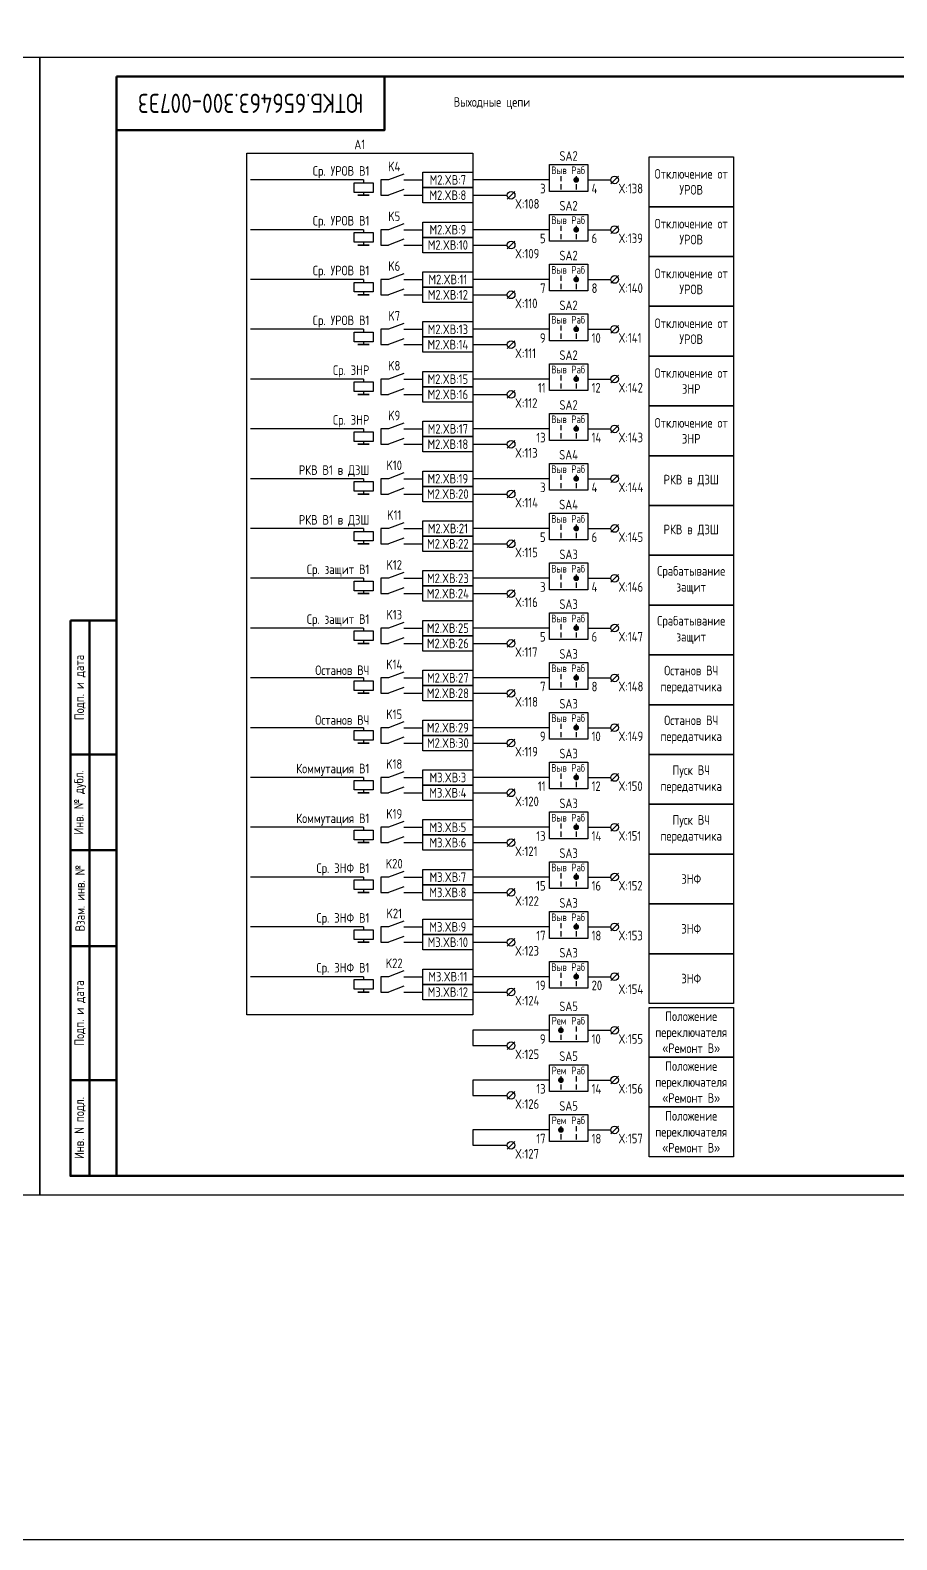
# Model space of a CAD drawing. Header units: millimetres. Extents: x -936 to 3453, y -90 to 618.
# Drawn here: x 1257.5 to 1483.7, y -90 to 304.1 of the extents above; entities that cross this region are included whole.
import ezdxf

# ---------------------------------------------------------------- set-up
doc = ezdxf.new("R2010")
doc.units = ezdxf.units.MM
doc.styles.add('Gost_type_A', font='GOST_0.TTF')

# ---------------------------------------------------------------- blocks, each defined once
blk = doc.blocks.new('Формат_А3')
blk.add_lwpolyline([(-420, 297), (0, 297), (0, 0), (-420, 0)], close=True)
at = {"lineweight": 50}
blk.add_lwpolyline([(-400, 292), (-5, 292), (-5, 5), (-400, 5)], close=True, dxfattribs=at)
blk = doc.blocks.new('Штамп угловой верхний')
at = {"lineweight": 50}
blk.add_lwpolyline([(0, 0), (70, 0), (70, -14), (0, -14)], close=True, dxfattribs=at)
blk = doc.blocks.new('Штамп левый нижний')
at = {"lineweight": 50}
for points in [[(-12, 145), (-7, 145), (-7, 110), (-12, 110)], [(-7, 145), (0, 145), (0, 110), (-7, 110)], [(-12, 110), (-7, 110), (-7, 85), (-12, 85)], [(-7, 110), (0, 110), (0, 85), (-7, 85)], [(-12, 85), (-7, 85), (-7, 60), (-12, 60)], [(-7, 85), (0, 85), (0, 60), (-7, 60)], [(-12, 60), (-7, 60), (-7, 25), (-12, 25)], [(-7, 60), (0, 60), (0, 25), (-7, 25)], [(-12, 25), (-7, 25), (-7, 0), (-12, 0)], [(-7, 25), (0, 25), (0, 0), (-7, 0)]]:
    blk.add_lwpolyline(points, close=True, dxfattribs=at)
at = {"char_height": 2.5, "attachment_point": 5, "rotation": 90, "style": 'Gost_type_A'}
for s, insert, width in [('Подп. и дата', (-9.5, 127.5), 35), ('Инв. № дубл.', (-9.5, 97.5), 25), ('Взам. инв. №', (-9.5, 72.5), 25), ('Подп. и дата', (-9.5, 42.5), 35), ('Инв. N подл.', (-9.5, 12.5), 25)]:
    blk.add_mtext(s, dxfattribs=dict(at, insert=insert, width=width))
blk = doc.blocks.new('POINT')
at = {"const_width": 0.75}
blk.add_lwpolyline([(-0.375, 0, 1), (0.375, 0, 1)], format="xyb", close=True, dxfattribs=at)
blk = doc.blocks.new('Переключатель_положение')
for p, q in [((2, 1), (2, -0.34)), ((2, -1.14), (2, -2.49))]:
    blk.add_line(p, q)

msp = doc.modelspace()

# ---------------------------------------------------------------- linework, layer by layer
for p, q in [((1344.5, 265), (1315, 265)), ((1344.5, 265), (1344.5, 264.25)), ((1393, 265), (1373, 265)), ((1411.01, 266), (1409.01, 264)), ((1344.5, 261.75), (1344.5, 261)), ((1373, 261), (1382, 261)), ((1384.01, 262), (1382.01, 260)), ((1411.01, 253), (1409.01, 251)), ((1344.5, 252), (1315, 252)), ((1344.5, 252), (1344.5, 251.25)), ((1344.5, 248.75), (1344.5, 248)), ((1393, 252), (1373, 252)), ((1384.01, 249), (1382.01, 247)), ((1373, 248), (1382, 248)), ((1344.5, 239), (1315, 239)), ((1344.5, 239), (1344.5, 238.25)), ((1393, 239), (1373, 239)), ((1411.01, 240), (1409.01, 238)), ((1344.5, 235.75), (1344.5, 235)), ((1373, 235), (1382, 235)), ((1384.01, 236), (1382.01, 234)), ((1344.5, 226), (1315, 226)), ((1344.5, 226), (1344.5, 225.25)), ((1393, 226), (1373, 226)), ((1411.01, 227), (1409.01, 225)), ((1344.5, 222.75), (1344.5, 222)), ((1373, 222), (1382, 222)), ((1384.01, 223), (1382.01, 221)), ((1344.5, 213), (1315, 213)), ((1344.5, 213), (1344.5, 212.25)), ((1393, 213), (1373, 213)), ((1411.01, 214), (1409.01, 212)), ((1344.5, 209.75), (1344.5, 209)), ((1373, 209), (1382, 209)), ((1384.01, 210), (1382.01, 208)), ((1411.01, 201), (1409.01, 199)), ((1344.5, 200), (1315, 200)), ((1344.5, 200), (1344.5, 199.25)), ((1393, 200), (1373, 200)), ((1344.5, 196.75), (1344.5, 196)), ((1373, 196), (1382, 196)), ((1384.01, 197), (1382.01, 195)), ((1344.5, 187), (1315, 187)), ((1344.5, 187), (1344.5, 186.25)), ((1393, 187), (1373, 187)), ((1411.01, 188), (1409.01, 186)), ((1344.5, 183.75), (1344.5, 183)), ((1373, 183), (1382, 183)), ((1384.01, 184), (1382.01, 182)), ((1344.5, 174), (1315, 174)), ((1344.5, 174), (1344.5, 173.25)), ((1393, 174), (1373, 174)), ((1411.01, 175), (1409.01, 173)), ((1344.5, 170.75), (1344.5, 170)), ((1373, 170), (1382, 170)), ((1384.01, 171), (1382.01, 169)), ((1411, 162), (1409, 160)), ((1344.5, 161), (1315, 161)), ((1344.5, 161), (1344.5, 160.25)), ((1344.5, 157.75), (1344.5, 157)), ((1393, 161), (1373, 161)), ((1384, 158), (1382, 156)), ((1373, 157), (1382, 157)), ((1344.5, 148), (1315, 148)), ((1344.5, 148), (1344.5, 147.25)), ((1393, 148), (1373, 148)), ((1411, 149), (1409, 147)), ((1344.5, 144.75), (1344.5, 144)), ((1373, 144), (1382, 144)), ((1384, 145), (1382, 143)), ((1344.5, 135), (1315, 135)), ((1344.5, 135), (1344.5, 134.25)), ((1393, 135), (1373, 135)), ((1411, 136), (1409, 134)), ((1344.5, 131.75), (1344.5, 131)), ((1373, 131), (1382, 131)), ((1384, 132), (1382, 130)), ((1411, 123), (1409, 121)), ((1344.5, 122), (1315, 122)), ((1344.5, 122), (1344.5, 121.25)), ((1344.5, 118.75), (1344.5, 118)), ((1393, 122), (1373, 122)), ((1384, 119), (1382, 117)), ((1373, 118), (1382, 118)), ((1344.5, 109), (1315, 109)), ((1344.5, 109), (1344.5, 108.25)), ((1393, 109), (1373, 109)), ((1411, 110), (1409, 108)), ((1344.5, 105.75), (1344.5, 105)), ((1373, 105), (1382, 105)), ((1384, 106), (1382, 104)), ((1344.5, 96), (1315, 96)), ((1344.5, 96), (1344.5, 95.25)), ((1393, 96), (1373, 96)), ((1411, 97), (1409, 95)), ((1344.5, 92.75), (1344.5, 92)), ((1373, 92), (1382, 92)), ((1384, 93), (1382, 91)), ((1344.5, 83), (1315, 83)), ((1344.5, 83), (1344.5, 82.25)), ((1393, 83), (1373, 83)), ((1411, 84), (1409, 82)), ((1344.5, 79.75), (1344.5, 79)), ((1373, 79), (1382, 79)), ((1384, 80), (1382, 78)), ((1411, 71), (1409, 69)), ((1344.5, 70), (1315, 70)), ((1344.5, 70), (1344.5, 69.25)), ((1393, 70), (1373, 70)), ((1384, 67), (1382, 65)), ((1344.5, 66.75), (1344.5, 66)), ((1373, 66), (1382, 66)), ((1344.5, 57), (1315, 57)), ((1344.5, 57), (1344.5, 56.25)), ((1393, 57), (1373, 57)), ((1411, 58), (1409, 56)), ((1344.5, 53.75), (1344.5, 53)), ((1373, 53), (1382, 53)), ((1384, 54), (1382, 52)), ((1411, 44), (1409, 42)), ((1393, 43), (1373, 43)), ((1373, 43), (1373, 39)), ((1384, 40), (1382, 38)), ((1373, 39), (1382, 39)), ((1393, 30), (1373, 30)), ((1373, 30), (1373, 26)), ((1411, 31), (1409, 29)), ((1373, 26), (1382, 26)), ((1384, 27), (1382, 25)), ((1393, 17), (1373, 17)), ((1373, 17), (1373, 13)), ((1411, 18), (1409, 16)), ((1373, 13), (1382, 13)), ((1384, 14), (1382, 12))]:
    msp.add_line(p, q)
at = {"ltscale": 1.08}
for p, q in [((1351, 265), (1349, 265)), ((1349, 265), (1349, 261)), ((1355, 265), (1360, 265)), ((1349, 261), (1351, 261)), ((1355, 261), (1360, 261)), ((1351, 252), (1349, 252)), ((1349, 252), (1349, 248)), ((1355, 252), (1360, 252)), ((1349, 248), (1351, 248)), ((1355, 248), (1360, 248)), ((1351, 239), (1349, 239)), ((1349, 239), (1349, 235)), ((1355, 239), (1360, 239)), ((1349, 235), (1351, 235)), ((1355, 235), (1360, 235)), ((1351, 226), (1349, 226)), ((1349, 226), (1349, 222)), ((1355, 226), (1360, 226)), ((1349, 222), (1351, 222)), ((1355, 222), (1360, 222)), ((1351, 213), (1349, 213)), ((1349, 213), (1349, 209)), ((1355, 213), (1360, 213)), ((1349, 209), (1351, 209)), ((1355, 209), (1360, 209)), ((1351, 200), (1349, 200)), ((1349, 200), (1349, 196)), ((1355, 200), (1360, 200)), ((1349, 196), (1351, 196)), ((1355, 196), (1360, 196)), ((1351, 187), (1349, 187)), ((1349, 187), (1349, 183)), ((1355, 187), (1360, 187)), ((1349, 183), (1351, 183)), ((1355, 183), (1360, 183)), ((1351, 174), (1349, 174)), ((1349, 174), (1349, 170)), ((1355, 174), (1360, 174)), ((1349, 170), (1351, 170)), ((1355, 170), (1360, 170)), ((1351, 161), (1349, 161)), ((1349, 161), (1349, 157)), ((1355, 161), (1360, 161)), ((1349, 157), (1351, 157)), ((1355, 157), (1360, 157)), ((1351, 148), (1349, 148)), ((1349, 148), (1349, 144)), ((1355, 148), (1360, 148)), ((1349, 144), (1351, 144)), ((1355, 144), (1360, 144)), ((1351, 135), (1349, 135)), ((1349, 135), (1349, 131)), ((1355, 135), (1360, 135)), ((1349, 131), (1351, 131)), ((1355, 131), (1360, 131)), ((1351, 122), (1349, 122)), ((1349, 122), (1349, 118)), ((1355, 122), (1360, 122)), ((1349, 118), (1351, 118)), ((1355, 118), (1360, 118)), ((1351, 109), (1349, 109)), ((1349, 109), (1349, 105)), ((1355, 109), (1360, 109)), ((1349, 105), (1351, 105)), ((1355, 105), (1360, 105)), ((1351, 96), (1349, 96)), ((1349, 96), (1349, 92)), ((1355, 96), (1360, 96)), ((1349, 92), (1351, 92)), ((1355, 92), (1360, 92)), ((1351, 83), (1349, 83)), ((1349, 83), (1349, 79)), ((1355, 83), (1360, 83)), ((1349, 79), (1351, 79)), ((1355, 79), (1360, 79)), ((1351, 70), (1349, 70)), ((1349, 70), (1349, 66)), ((1355, 70), (1360, 70)), ((1349, 66), (1351, 66)), ((1355, 66), (1360, 66)), ((1351, 57), (1349, 57)), ((1349, 57), (1349, 53)), ((1355, 57), (1360, 57)), ((1349, 53), (1351, 53)), ((1355, 53), (1360, 53))]:
    msp.add_line(p, q, dxfattribs=at)
at = {"ltscale": 4.32}
for p, q in [((1355, 266.5), (1351, 265)), ((1355, 262.5), (1351, 261)), ((1355, 253.5), (1351, 252)), ((1355, 249.5), (1351, 248)), ((1355, 240.5), (1351, 239)), ((1355, 236.5), (1351, 235)), ((1355, 227.5), (1351, 226)), ((1355, 223.5), (1351, 222)), ((1355, 214.5), (1351, 213)), ((1355, 210.5), (1351, 209)), ((1355, 201.5), (1351, 200)), ((1355, 197.5), (1351, 196)), ((1355, 188.5), (1351, 187)), ((1355, 184.5), (1351, 183)), ((1355, 175.5), (1351, 174)), ((1355, 171.5), (1351, 170)), ((1355, 162.5), (1351, 161)), ((1355, 158.5), (1351, 157)), ((1355, 149.5), (1351, 148)), ((1355, 145.5), (1351, 144)), ((1355, 136.5), (1351, 135)), ((1355, 132.5), (1351, 131)), ((1355, 123.5), (1351, 122)), ((1355, 119.5), (1351, 118)), ((1355, 110.5), (1351, 109)), ((1355, 106.5), (1351, 105)), ((1355, 97.5), (1351, 96)), ((1355, 93.5), (1351, 92)), ((1355, 84.5), (1351, 83)), ((1355, 80.5), (1351, 79)), ((1355, 71.5), (1351, 70)), ((1355, 67.5), (1351, 66)), ((1355, 58.5), (1351, 57)), ((1355, 54.5), (1351, 53))]:
    msp.add_line(p, q, dxfattribs=at)
at = {"ltscale": 4}
for p, q in [((1403, 265), (1409.01, 265)), ((1403, 252), (1409.01, 252)), ((1403, 239), (1409.01, 239)), ((1403, 226), (1409.01, 226)), ((1403, 213), (1409.01, 213)), ((1403, 200), (1409.01, 200)), ((1403, 187), (1409.01, 187)), ((1403, 174), (1409.01, 174)), ((1403, 161), (1409, 161)), ((1403, 148), (1409, 148)), ((1403, 135), (1409, 135)), ((1403, 122), (1409, 122)), ((1403, 109), (1409, 109)), ((1403, 96), (1409, 96)), ((1403, 83), (1409, 83)), ((1403, 70), (1409, 70)), ((1403, 57), (1409, 57)), ((1403, 43), (1409, 43)), ((1403, 30), (1409, 30)), ((1403, 17), (1409, 17))]:
    msp.add_line(p, q, dxfattribs=at)
for points in [[(-936, 618), (3453, 618), (3453, -90), (-936, -90)], [(1314, 272), (1373, 272), (1373, 47), (1314, 47)], [(1393, 269), (1403, 269), (1403, 262), (1393, 262)], [(1419, 271), (1441, 271), (1441, 258), (1419, 258)], [(1347, 264.25), (1347, 261.75), (1342, 261.75), (1342, 264.25)], [(1360, 267), (1373, 267), (1373, 263), (1360, 263)], [(1346, 261), (1343, 261)], [(1360, 263), (1373, 263), (1373, 259), (1360, 259)], [(1419, 258), (1441, 258), (1441, 245), (1419, 245)], [(1360, 254), (1373, 254), (1373, 250), (1360, 250)], [(1393, 256), (1403, 256), (1403, 249), (1393, 249)], [(1347, 251.25), (1347, 248.75), (1342, 248.75), (1342, 251.25)], [(1360, 250), (1373, 250), (1373, 246), (1360, 246)], [(1346, 248), (1343, 248)], [(1419, 245), (1441, 245), (1441, 232), (1419, 232)], [(1360, 241), (1373, 241), (1373, 237), (1360, 237)], [(1393, 243), (1403, 243), (1403, 236), (1393, 236)], [(1347, 238.25), (1347, 235.75), (1342, 235.75), (1342, 238.25)], [(1360, 237), (1373, 237), (1373, 233), (1360, 233)], [(1346, 235), (1343, 235)], [(1393, 230), (1403, 230), (1403, 223), (1393, 223)], [(1419, 232), (1441, 232), (1441, 219), (1419, 219)], [(1347, 225.25), (1347, 222.75), (1342, 222.75), (1342, 225.25)], [(1360, 228), (1373, 228), (1373, 224), (1360, 224)], [(1346, 222), (1343, 222)], [(1360, 224), (1373, 224), (1373, 220), (1360, 220)], [(1393, 217), (1403, 217), (1403, 210), (1393, 210)], [(1419, 219), (1441, 219), (1441, 206), (1419, 206)], [(1360, 215), (1373, 215), (1373, 211), (1360, 211)], [(1347, 212.25), (1347, 209.75), (1342, 209.75), (1342, 212.25)], [(1346, 209), (1343, 209)], [(1360, 211), (1373, 211), (1373, 207), (1360, 207)], [(1419, 206), (1441, 206), (1441, 193), (1419, 193)], [(1360, 202), (1373, 202), (1373, 198), (1360, 198)], [(1393, 204), (1403, 204), (1403, 197), (1393, 197)], [(1347, 199.25), (1347, 196.75), (1342, 196.75), (1342, 199.25)], [(1360, 198), (1373, 198), (1373, 194), (1360, 194)], [(1346, 196), (1343, 196)], [(1393, 191), (1403, 191), (1403, 184), (1393, 184)], [(1419, 193), (1441, 193), (1441, 180), (1419, 180)], [(1347, 186.25), (1347, 183.75), (1342, 183.75), (1342, 186.25)], [(1360, 189), (1373, 189), (1373, 185), (1360, 185)], [(1346, 183), (1343, 183)], [(1360, 185), (1373, 185), (1373, 181), (1360, 181)], [(1393, 178), (1403, 178), (1403, 171), (1393, 171)], [(1419, 180), (1441, 180), (1441, 167), (1419, 167)], [(1360, 176), (1373, 176), (1373, 172), (1360, 172)], [(1347, 173.25), (1347, 170.75), (1342, 170.75), (1342, 173.25)], [(1346, 170), (1343, 170)], [(1360, 172), (1373, 172), (1373, 168), (1360, 168)], [(1419, 167), (1441, 167), (1441, 154), (1419, 154)], [(1360, 163), (1373, 163), (1373, 159), (1360, 159)], [(1393, 165), (1403, 165), (1403, 158), (1393, 158)], [(1347, 160.25), (1347, 157.75), (1342, 157.75), (1342, 160.25)], [(1360, 159), (1373, 159), (1373, 155), (1360, 155)], [(1346, 157), (1343, 157)], [(1419, 154), (1441, 154), (1441, 141), (1419, 141)], [(1360, 150), (1373, 150), (1373, 146), (1360, 146)], [(1393, 152), (1403, 152), (1403, 145), (1393, 145)], [(1347, 147.25), (1347, 144.75), (1342, 144.75), (1342, 147.25)], [(1360, 146), (1373, 146), (1373, 142), (1360, 142)], [(1346, 144), (1343, 144)], [(1393, 139), (1403, 139), (1403, 132), (1393, 132)], [(1419, 141), (1441, 141), (1441, 128), (1419, 128)], [(1347, 134.25), (1347, 131.75), (1342, 131.75), (1342, 134.25)], [(1360, 137), (1373, 137), (1373, 133), (1360, 133)], [(1346, 131), (1343, 131)], [(1360, 133), (1373, 133), (1373, 129), (1360, 129)], [(1419, 128), (1441, 128), (1441, 115), (1419, 115)], [(1360, 124), (1373, 124), (1373, 120), (1360, 120)], [(1393, 126), (1403, 126), (1403, 119), (1393, 119)], [(1347, 121.25), (1347, 118.75), (1342, 118.75), (1342, 121.25)], [(1360, 120), (1373, 120), (1373, 116), (1360, 116)], [(1346, 118), (1343, 118)], [(1419, 115), (1441, 115), (1441, 102), (1419, 102)], [(1360, 111), (1373, 111), (1373, 107), (1360, 107)], [(1393, 113), (1403, 113), (1403, 106), (1393, 106)], [(1347, 108.25), (1347, 105.75), (1342, 105.75), (1342, 108.25)], [(1360, 107), (1373, 107), (1373, 103), (1360, 103)], [(1346, 105), (1343, 105)], [(1393, 100), (1403, 100), (1403, 93), (1393, 93)], [(1419, 102), (1441, 102), (1441, 89), (1419, 89)], [(1347, 95.25), (1347, 92.75), (1342, 92.75), (1342, 95.25)], [(1360, 98), (1373, 98), (1373, 94), (1360, 94)], [(1346, 92), (1343, 92)], [(1360, 94), (1373, 94), (1373, 90), (1360, 90)], [(1393, 87), (1403, 87), (1403, 80), (1393, 80)], [(1419, 89), (1441, 89), (1441, 76), (1419, 76)], [(1360, 85), (1373, 85), (1373, 81), (1360, 81)], [(1347, 82.25), (1347, 79.75), (1342, 79.75), (1342, 82.25)], [(1346, 79), (1343, 79)], [(1360, 81), (1373, 81), (1373, 77), (1360, 77)], [(1419, 76), (1441, 76), (1441, 63), (1419, 63)], [(1360, 72), (1373, 72), (1373, 68), (1360, 68)], [(1393, 74), (1403, 74), (1403, 67), (1393, 67)], [(1347, 69.25), (1347, 66.75), (1342, 66.75), (1342, 69.25)], [(1360, 68), (1373, 68), (1373, 64), (1360, 64)], [(1346, 66), (1343, 66)], [(1393, 61), (1403, 61), (1403, 54), (1393, 54)], [(1419, 63), (1441, 63), (1441, 50), (1419, 50)], [(1347, 56.25), (1347, 53.75), (1342, 53.75), (1342, 56.25)], [(1360, 59), (1373, 59), (1373, 55), (1360, 55)], [(1346, 53), (1343, 53)], [(1360, 55), (1373, 55), (1373, 51), (1360, 51)], [(1419, 49), (1441, 49), (1441, 36), (1419, 36)], [(1393, 47), (1403, 47), (1403, 40), (1393, 40)], [(1419, 36), (1441, 36), (1441, 23), (1419, 23)], [(1393, 34), (1403, 34), (1403, 27), (1393, 27)], [(1393, 21), (1403, 21), (1403, 14), (1393, 14)], [(1419, 23), (1441, 23), (1441, 10), (1419, 10)]]:
    msp.add_lwpolyline(points, close=True)
for centre in [(1410.01, 265), (1383.01, 261), (1410.01, 252), (1383.01, 248), (1410.01, 239), (1383.01, 235), (1410.01, 226), (1383.01, 222), (1410.01, 213), (1383.01, 209), (1410.01, 200), (1383.01, 196), (1410.01, 187), (1383.01, 183), (1410.01, 174), (1383.01, 170), (1410, 161), (1383, 157), (1410, 148), (1383, 144), (1410, 135), (1383, 131), (1410, 122), (1383, 118), (1410, 109), (1383, 105), (1410, 96), (1383, 92), (1410, 83), (1383, 79), (1410, 70), (1383, 66), (1410, 57), (1383, 53), (1410, 43), (1383, 39), (1410, 30), (1383, 26), (1410, 17), (1383, 13)]:
    msp.add_circle(centre, 1)

# ---------------------------------------------------------------- block references
for name, p in [('Формат_А3', (1260, 0)), ('Формат_А3', (1680, 0)), ('Штамп угловой верхний', (1280, 292)), ('Переключатель_положение', (1394, 265)), ('POINT', (1400, 265)), ('Переключатель_положение', (1398, 265)), ('Переключатель_положение', (1394, 252)), ('POINT', (1400, 252)), ('Переключатель_положение', (1398, 252)), ('Переключатель_положение', (1394, 239)), ('POINT', (1400, 239)), ('Переключатель_положение', (1398, 239)), ('Переключатель_положение', (1394, 226)), ('POINT', (1400, 226)), ('Переключатель_положение', (1398, 226)), ('Переключатель_положение', (1394, 213)), ('POINT', (1400, 213)), ('Переключатель_положение', (1398, 213)), ('Переключатель_положение', (1394, 200)), ('Переключатель_положение', (1398, 200)), ('POINT', (1400, 200)), ('Переключатель_положение', (1394, 187)), ('POINT', (1400, 187)), ('Переключатель_положение', (1398, 187)), ('Переключатель_положение', (1394, 174)), ('POINT', (1400, 174)), ('Переключатель_положение', (1398, 174)), ('Переключатель_положение', (1394, 161)), ('POINT', (1400, 161)), ('Переключатель_положение', (1398, 161)), ('Штамп левый нижний', (1280, 5)), ('Переключатель_положение', (1394, 148)), ('POINT', (1400, 148)), ('Переключатель_положение', (1398, 148)), ('Переключатель_положение', (1394, 135)), ('POINT', (1400, 135)), ('Переключатель_положение', (1398, 135)), ('Переключатель_положение', (1394, 122)), ('POINT', (1400, 122)), ('Переключатель_положение', (1398, 122)), ('Переключатель_положение', (1394, 109)), ('POINT', (1400, 109)), ('Переключатель_положение', (1398, 109)), ('Переключатель_положение', (1394, 96)), ('POINT', (1400, 96)), ('Переключатель_положение', (1398, 96)), ('Переключатель_положение', (1394, 83)), ('POINT', (1400, 83)), ('Переключатель_положение', (1398, 83)), ('Переключатель_положение', (1394, 70)), ('Переключатель_положение', (1398, 70)), ('POINT', (1400, 70)), ('Переключатель_положение', (1394, 57)), ('POINT', (1400, 57)), ('Переключатель_положение', (1398, 57)), ('POINT', (1396, 43)), ('Переключатель_положение', (1394, 43)), ('Переключатель_положение', (1398, 43)), ('POINT', (1396, 30)), ('Переключатель_положение', (1394, 30)), ('Переключатель_положение', (1398, 30)), ('POINT', (1396, 17)), ('Переключатель_положение', (1394, 17)), ('Переключатель_положение', (1398, 17))]:
    msp.add_blockref(name, p)

# ---------------------------------------------------------------- texts
at = {"insert": (1315, 285), "char_height": 5, "width": 70, "attachment_point": 5, "rotation": 180, "style": 'Gost_type_A'}
msp.add_mtext('ЮТКБ.656463.300-007Э3', dxfattribs=at)
at = {"char_height": 2.5, "line_spacing_factor": 0.9, "style": 'Gost_type_A'}
for s, insert, width, attachment_point in [('Выходные цепи', (1378, 285), 196, 5), ('A1', (1343.5, 273), 59, 8), ('X:138', (1411.01, 264), 8, 1), ('X:108', (1384.01, 260), 8, 1), ('X:139', (1411.01, 251), 8, 1), ('X:109', (1384.01, 247), 8, 1), ('X:140', (1411.01, 238), 8, 1), ('X:110', (1384.01, 234), 8, 1), ('X:141', (1411.01, 225), 8, 1), ('X:111', (1384.01, 221), 8, 1), ('X:142', (1411.01, 212), 8, 1), ('X:112', (1384.01, 208), 8, 1), ('X:143', (1411.01, 199), 8, 1), ('X:113', (1384.01, 195), 8, 1), ('X:144', (1411.01, 186), 8, 1), ('X:114', (1384.01, 182), 8, 1), ('X:145', (1411, 173), 8, 1), ('X:115', (1384.01, 169), 8, 1), ('X:146', (1411, 160), 8, 1), ('X:116', (1384, 156), 8, 1), ('X:147', (1411, 147), 8, 1), ('X:117', (1384, 143), 8, 1), ('X:148', (1411, 134), 8, 1), ('X:118', (1384, 130), 8, 1), ('X:149', (1411, 121), 8, 1), ('X:119', (1384, 117), 8, 1), ('X:150', (1411, 108), 8, 1), ('X:120', (1384, 104), 8, 1), ('X:151', (1411, 95), 8, 1), ('X:121', (1384, 91), 8, 1), ('X:152', (1411, 82), 8, 1), ('X:122', (1384, 78), 8, 1), ('X:153', (1411, 69), 8, 1), ('X:123', (1384, 65), 8, 1), ('X:124', (1384, 52), 8, 1), ('X:154', (1411, 55), 8, 1), ('X:155', (1411, 42), 8, 1), ('X:125', (1384, 38), 8, 1), ('X:156', (1411, 29), 8, 1), ('X:126', (1384, 25), 8, 1), ('X:157', (1411, 16), 8, 1), ('X:127', (1384, 12), 8, 1)]:
    msp.add_mtext(s, dxfattribs=dict(at, insert=insert, width=width, attachment_point=attachment_point))
at = {"style": 'Gost_type_A'}
for s, insert, char_height, width, attachment_point in [('SA2', (1398, 270), 2.5, 10, 8), ('Ср. УРОВ В1', (1346, 267), 2.5, 31.0015, 6), ('K4', (1352.5, 268.5), 2.5, 5, 5), ('Выв', (1395.5, 267.5), 2, 5, 5), ('Раб', (1400.5, 267.5), 2, 5, 5), ('M2.XВ:7', (1366.5, 265), 2.5, 13, 5), ('Отключение от УРОВ', (1430, 264.5), 2.5, 21.9988, 5), ('M2.XВ:8', (1366.5, 261), 2.5, 13, 5), ('3', (1392, 263.98), 2.5, 5, 3), ('4', (1404, 263.98), 2.5, 5, 1), ('K5', (1352.5, 255.5), 2.5, 5, 5), ('SA2', (1398, 257), 2.5, 10, 8), ('Ср. УРОВ В1', (1346, 254), 2.5, 31.0015, 6), ('M2.XВ:9', (1366.5, 252), 2.5, 13, 5), ('Выв', (1395.5, 254.5), 2, 5, 5), ('Раб', (1400.5, 254.5), 2, 5, 5), ('Отключение от УРОВ', (1430, 251.5), 2.5, 21.9988, 5), ('M2.XВ:10', (1366.5, 248), 2.5, 13, 5), ('5', (1392, 250.98), 2.5, 5, 3), ('6', (1404, 250.98), 2.5, 5, 1), ('SA2', (1398, 244), 2.5, 10, 8), ('Ср. УРОВ В1', (1346, 241), 2.5, 31.0015, 6), ('K6', (1352.5, 242.5), 2.5, 5, 5), ('Выв', (1395.5, 241.5), 2, 5, 5), ('Раб', (1400.5, 241.5), 2, 5, 5), ('Отключение от УРОВ', (1430, 238.5), 2.5, 21.9988, 5), ('M2.XВ:11', (1366.5, 239), 2.5, 13, 5), ('7', (1392, 237.98), 2.5, 5, 3), ('8', (1404, 237.98), 2.5, 5, 1), ('M2.XВ:12', (1366.5, 235), 2.5, 13, 5), ('SA2', (1398, 231), 2.5, 10, 8), ('Ср. УРОВ В1', (1346, 228), 2.5, 31.0015, 6), ('K7', (1352.5, 229.5), 2.5, 5, 5), ('Выв', (1395.5, 228.5), 2, 5, 5), ('Раб', (1400.5, 228.5), 2, 5, 5), ('Отключение от УРОВ', (1430, 225.5), 2.5, 21.9988, 5), ('M2.XВ:13', (1366.5, 226), 2.5, 13, 5), ('9', (1392, 224.98), 2.5, 5, 3), ('10', (1404, 224.98), 2.5, 5, 1), ('M2.XВ:14', (1366.5, 222), 2.5, 13, 5), ('K8', (1352.5, 216.5), 2.5, 5, 5), ('SA2', (1398, 218), 2.5, 10, 8), ('Ср. ЗНР', (1346, 215), 2.5, 31.0015, 6), ('M2.XВ:15', (1366.5, 213), 2.5, 13, 5), ('Выв', (1395.5, 215.5), 2, 5, 5), ('Раб', (1400.5, 215.5), 2, 5, 5), ('Отключение от ЗНР', (1430, 212.5), 2.5, 21.9988, 5), ('M2.XВ:16', (1366.5, 209), 2.5, 13, 5), ('11', (1392, 211.98), 2.5, 5, 3), ('12', (1404, 211.98), 2.5, 5, 1), ('SA2', (1398, 205), 2.5, 10, 8), ('Ср. ЗНР', (1346, 202), 2.5, 31.0015, 6), ('K9', (1352.5, 203.5), 2.5, 5, 5), ('M2.XВ:17', (1366.5, 200), 2.5, 13, 5), ('Выв', (1395.5, 202.5), 2, 5, 5), ('Раб', (1400.5, 202.5), 2, 5, 5), ('Отключение от ЗНР', (1430, 199.5), 2.5, 21.9988, 5), ('M2.XВ:18', (1366.5, 196), 2.5, 13, 5), ('13', (1392, 198.98), 2.5, 5, 3), ('14', (1404, 198.98), 2.5, 5, 1), ('SA4', (1398, 192), 2.5, 10, 8), ('РКВ В1 в ДЗШ', (1346, 189), 2.5, 31.0015, 6), ('K10', (1352.5, 190.5), 2.5, 5, 5), ('Выв', (1395.5, 189.5), 2, 5, 5), ('Раб', (1400.5, 189.5), 2, 5, 5), ('M2.XВ:19', (1366.5, 187), 2.5, 13, 5), ('3', (1392, 185.98), 2.5, 5, 3), ('4', (1404, 185.98), 2.5, 5, 1), ('РКВ в ДЗШ', (1430, 186.5), 2.5, 21.9988, 5), ('M2.XВ:20', (1366.5, 183), 2.5, 13, 5), ('SA4', (1398, 179), 2.5, 10, 8), ('РКВ В1 в ДЗШ', (1346, 176), 2.5, 31.0015, 6), ('K11', (1352.5, 177.5), 2.5, 5, 5), ('Выв', (1395.5, 176.5), 2, 5, 5), ('Раб', (1400.5, 176.5), 2, 5, 5), ('M2.XВ:21', (1366.5, 174), 2.5, 13, 5), ('РКВ в ДЗШ', (1430, 173.5), 2.5, 21.9988, 5), ('M2.XВ:22', (1366.5, 170), 2.5, 13, 5), ('5', (1392, 172.98), 2.5, 5, 3), ('6', (1404, 172.98), 2.5, 5, 1), ('K12', (1352.5, 164.5), 2.5, 5, 5), ('SA3', (1398, 166), 2.5, 10, 8), ('Ср. защит В1', (1346, 163), 2.5, 31.0015, 6), ('M2.XВ:23', (1366.5, 161), 2.5, 13, 5), ('Выв', (1395.5, 163.5), 2, 5, 5), ('Раб', (1400.5, 163.5), 2, 5, 5), ('Срабатывание защит', (1430, 160.5), 2.5, 21.9988, 5), ('M2.XВ:24', (1366.5, 157), 2.5, 13, 5), ('3', (1392, 159.98), 2.5, 5, 3), ('4', (1404, 159.98), 2.5, 5, 1), ('SA3', (1398, 153), 2.5, 10, 8), ('Ср. защит В1', (1346, 150), 2.5, 31.0015, 6), ('K13', (1352.5, 151.5), 2.5, 5, 5), ('Выв', (1395.5, 150.5), 2, 5, 5), ('Раб', (1400.5, 150.5), 2, 5, 5), ('Срабатывание защит', (1430, 147.5), 2.5, 21.9988, 5), ('M2.XВ:25', (1366.5, 148), 2.5, 13, 5), ('5', (1392, 146.98), 2.5, 5, 3), ('6', (1404, 146.98), 2.5, 5, 1), ('M2.XВ:26', (1366.5, 144), 2.5, 13, 5), ('SA3', (1398, 140), 2.5, 10, 8), ('Останов ВЧ', (1346, 137), 2.5, 31.0015, 6), ('K14', (1352.5, 138.5), 2.5, 5, 5), ('Выв', (1395.5, 137.5), 2, 5, 5), ('Раб', (1400.5, 137.5), 2, 5, 5), ('Останов ВЧ передатчика', (1430, 134.5), 2.5, 21.9988, 5), ('M2.XВ:27', (1366.5, 135), 2.5, 13, 5), ('8', (1404, 133.98), 2.5, 5, 1), ('M2.XВ:28', (1366.5, 131), 2.5, 13, 5), ('7', (1392, 133.98), 2.5, 5, 3), ('K15', (1352.5, 125.5), 2.5, 5, 5), ('SA3', (1398, 127), 2.5, 10, 8), ('Останов ВЧ', (1346, 124), 2.5, 31.0015, 6), ('M2.XВ:29', (1366.5, 122), 2.5, 13, 5), ('Выв', (1395.5, 124.5), 2, 5, 5), ('Раб', (1400.5, 124.5), 2, 5, 5), ('Останов ВЧ передатчика', (1430, 121.5), 2.5, 21.9988, 5), ('M2.XВ:30', (1366.5, 118), 2.5, 13, 5), ('9', (1392, 120.98), 2.5, 5, 3), ('10', (1404, 120.98), 2.5, 5, 1), ('SA3', (1398, 114), 2.5, 10, 8), ('Коммутация В1', (1346, 111), 2.5, 31.0015, 6), ('K18', (1352.5, 112.5), 2.5, 5, 5), ('Выв', (1395.5, 111.5), 2, 5, 5), ('Раб', (1400.5, 111.5), 2, 5, 5), ('Пуск ВЧ передатчика', (1430, 108.5), 2.5, 21.9988, 5), ('M3.XВ:3', (1366.5, 109), 2.5, 13, 5), ('11', (1392, 107.98), 2.5, 5, 3), ('12', (1404, 107.98), 2.5, 5, 1), ('M3.XВ:4', (1366.5, 105), 2.5, 13, 5), ('SA3', (1398, 101), 2.5, 10, 8), ('Коммутация В1', (1346, 98), 2.5, 31.0015, 6), ('K19', (1352.5, 99.5), 2.5, 5, 5), ('Выв', (1395.5, 98.5), 2, 5, 5), ('Раб', (1400.5, 98.5), 2, 5, 5), ('Пуск ВЧ передатчика', (1430, 95.5), 2.5, 21.9988, 5), ('M3.XВ:5', (1366.5, 96), 2.5, 13, 5), ('13', (1392, 94.98), 2.5, 5, 3), ('14', (1404, 94.98), 2.5, 5, 1), ('M3.XВ:6', (1366.5, 92), 2.5, 13, 5), ('K20', (1352.5, 86.5), 2.5, 5, 5), ('SA3', (1398, 88), 2.5, 10, 8), ('Ср. ЗНФ В1', (1346, 85), 2.5, 31.0015, 6), ('M3.XВ:7', (1366.5, 83), 2.5, 13, 5), ('Выв', (1395.5, 85.5), 2, 5, 5), ('Раб', (1400.5, 85.5), 2, 5, 5), ('ЗНФ', (1430, 82.5), 2.5, 21.9988, 5), ('M3.XВ:8', (1366.5, 79), 2.5, 13, 5), ('15', (1392, 81.98), 2.5, 5, 3), ('16', (1404, 81.98), 2.5, 5, 1), ('SA3', (1398, 75), 2.5, 10, 8), ('Ср. ЗНФ В1', (1346, 72), 2.5, 31.0015, 6), ('K21', (1352.5, 73.5), 2.5, 5, 5), ('M3.XВ:9', (1366.5, 70), 2.5, 13, 5), ('Выв', (1395.5, 72.5), 2, 5, 5), ('Раб', (1400.5, 72.5), 2, 5, 5), ('M3.XВ:10', (1366.5, 66), 2.5, 13, 5), ('17', (1392, 68.98), 2.5, 5, 3), ('18', (1404, 68.98), 2.5, 5, 1), ('ЗНФ', (1430, 69.5), 2.5, 21.9988, 5), ('SA3', (1398, 62), 2.5, 10, 8), ('Ср. ЗНФ В1', (1346, 59), 2.5, 31.0015, 6), ('K22', (1352.5, 60.5), 2.5, 5, 5), ('Выв', (1395.5, 59.5), 2, 5, 5), ('Раб', (1400.5, 59.5), 2, 5, 5), ('M3.XВ:11', (1366.5, 57), 2.5, 13, 5), ('19', (1392, 55.98), 2.5, 5, 3), ('20', (1404, 55.98), 2.5, 5, 1), ('ЗНФ', (1430, 56.5), 2.5, 21.9988, 5), ('M3.XВ:12', (1366.5, 53), 2.5, 13, 5), ('SA5', (1398, 48), 2.5, 10, 8), ('Положение переключателя «Ремонт В» ', (1430, 42.5), 2.5, 21.9988, 5), ('Рем', (1395.5, 45.5), 2, 5, 5), ('Раб', (1400.5, 45.5), 2, 5, 5), ('9', (1392, 41.98), 2.5, 5, 3), ('10', (1404, 41.98), 2.5, 5, 1), ('SA5', (1398, 35), 2.5, 10, 8), ('Рем', (1395.5, 32.5), 2, 5, 5), ('Раб', (1400.5, 32.5), 2, 5, 5), ('Положение переключателя «Ремонт В» ', (1430, 29.5), 2.5, 21.9988, 5), ('13', (1392, 28.98), 2.5, 5, 3), ('14', (1404, 28.98), 2.5, 5, 1), ('SA5', (1398, 22), 2.5, 10, 8), ('Рем', (1395.5, 19.5), 2, 5, 5), ('Раб', (1400.5, 19.5), 2, 5, 5), ('Положение переключателя «Ремонт В» ', (1430, 16.5), 2.5, 21.9988, 5), ('17', (1392, 15.98), 2.5, 5, 3), ('18', (1404, 15.98), 2.5, 5, 1)]:
    msp.add_mtext(s, dxfattribs=dict(at, insert=insert, char_height=char_height, width=width, attachment_point=attachment_point))

doc.saveas('drawing.dxf')
